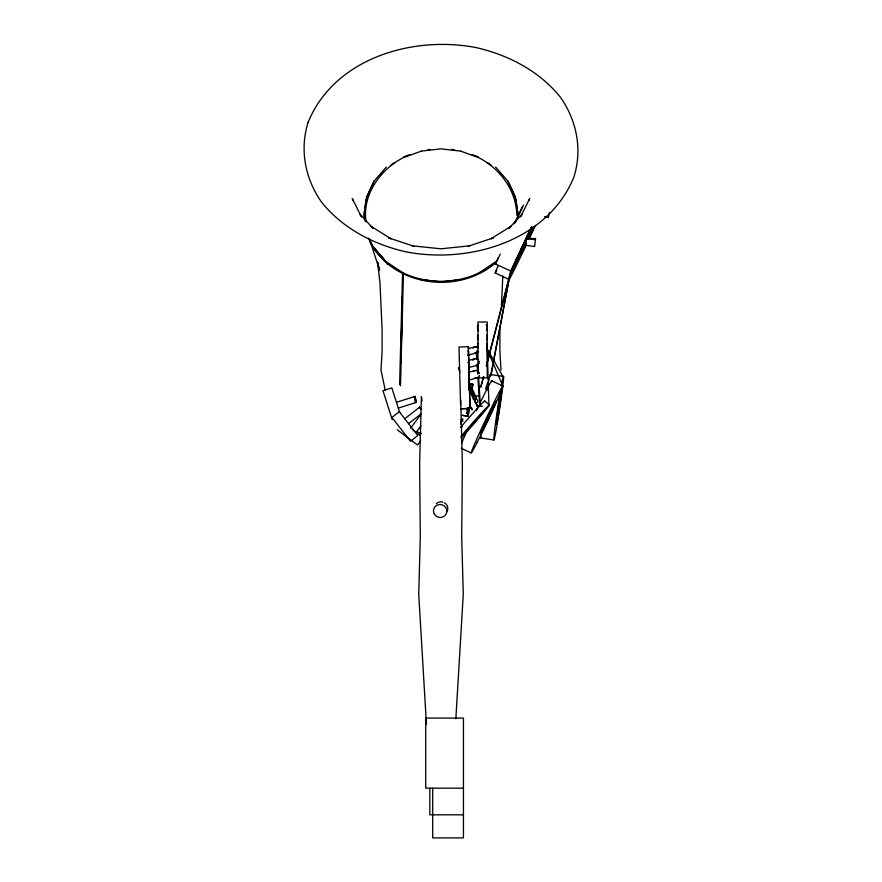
<?xml version="1.0" encoding="UTF-8"?>
<svg xmlns="http://www.w3.org/2000/svg" width="882" height="882" viewBox="0 0 882 882"><rect width="100%" height="100%" fill="white"/><g stroke="black" fill="none" stroke-linecap="round" stroke-linejoin="round"><path stroke-width="1.32" d="M501.417 306.142L502.828 275.934M399.612 384.629L402.589 272.725L386.68 262.009M400.483 385.754L403.482 272.483L402.589 272.725M455.851 718.808L463.271 594.391L461.694 536.873L462.377 464.219L460.724 399.778M471.264 392.446L471.462 389.194L470.591 393.14M486.511 365.832L510.998 271.16L495.452 263.983L498.209 257.842M486.258 365.898L510.766 271.061L522.133 246.673M467.339 407.914L466.832 413.636L467.008 413.096M468.287 408.057L467.78 413.79L468.651 409.843M520.612 250.334L526.311 238.504L535.539 238.504L534.635 246.508L525.407 245.273L524.933 246.111L525.749 244.171M468.54 407.892L468.055 412.423L468.915 407.958M469.433 407.638L468.177 416.095L462.058 415.334L467.978 416.205L469.224 407.76M472.884 384.287L471.936 389.425L472.884 384.287L469.334 383.758M364.365 210.919L364.167 217.656M364.773 208.218L366.184 198.781M490.59 375.964L509.068 279.374L491.153 374.707M470.029 390.935L470.569 389.337M549.497 212.496L548.35 217.556L544.492 216.685M483.501 376.57L480.745 387.231L483.755 376.504M485.574 389.16L487.636 382.667M529.024 200.479L529.729 198.461L521.163 215.737M534.183 226.85L528.704 238.79M525.937 243.344L521.008 254.446L525.87 244.766M528.902 237.997L531.063 233.146L528.682 237.897M521.747 247.831L523.037 245.075M523.566 204.988L515.165 222.793M523.588 243.895L529.134 232.407M529.134 232.286L530.225 230.081M366.394 197.425L374.111 181.086L386.382 167.062M522.717 245.439L531.14 227.644M527.877 234.943L526.058 238.824L527.877 235.075M530.402 229.882L531.835 226.828M514.228 223.808L522.111 207.215M526.686 238.008L531.537 227.765M530.699 228.846L531.637 226.861M528.66 233.146L530.192 229.926M528.505 233.741L510.744 271.226M528.197 238.548L533.93 226.729M529.729 231.04L530.225 229.993M500.237 254.148L495.452 263.983M525.915 244.248L525.407 245.273L526.311 238.504L535.539 239.739M520.556 216.972L522.078 214.139L509.057 228.195M410.571 428.145L420.968 414.331M416.106 432.312L420.901 425.94M420.681 440.757L417.484 445.013L410.196 439.523M380.462 174.978L383.086 171.99M374.111 181.086L366.791 196.94L364.178 214.381L365.181 221.084M421.32 408.95L419.634 407.175L419.204 407.605M419.634 407.175L404.761 418.763M509.311 228.063L510.854 226.619M408.542 423.625L421.155 413.834M391.134 164.923L394.552 162.63M479.411 272.725L495.32 262.009M496.004 261.855C465.299 287.863 416.701 287.863 385.996 261.855L373.031 247.114L370.043 241.646M495.618 262.869C460.58 293.177 400.637 287.697 374.111 248.834M511.637 225.902L490.943 238.79L493.413 237.853L468.133 246.265L469.555 245.835L441 248.812L412.445 245.835L413.867 246.265L388.587 237.853L391.057 238.79L370.363 225.902M461.738 419.81L463.017 419.115L460.647 419.766M460.459 422.048L462.995 420.923L462.014 421.056M403.758 156.82L409.943 154.57M421.364 151.109L403.074 157.757C380.01 169.73 361.841 195.286 366.129 222.01M396.448 402.302L415.113 396.393L416.326 402.368L415.411 402.6L414.474 396.569M398.311 408.101L416.326 402.368M468.364 346.725L469.974 408.487L460.669 408.741L470.051 408.465L468.364 346.725L458.993 347.001L460.558 404.629M468.507 348.544L475.001 346.802M475.949 346.99L476.611 346.802M467.515 355.27L476.622 352.833M468.419 360.506L474.924 358.765M468.904 367.529L476.71 365.435M468.331 372.391L474.836 370.649M468.992 380.054L476.787 377.959M415.113 396.393L416.05 402.424L414.187 396.624M427.715 149.753L430.372 149.444M421.287 151.12L441 148.849L460.713 151.12M461.132 279.506L441 281.832L420.868 279.506M475.486 395.974L479.51 395.974M482.619 406.227L477.261 406.227L476.291 403.063M463.436 788.177L425.708 788.177L425.708 718.08L463.436 718.08L463.436 837.9L432.698 837.9L432.698 788.177M463.436 814.814L429.821 814.814L429.821 788.177M451.628 149.444L454.285 149.753M469.125 383.868L472.686 384.398M490.348 374.486L503.512 376.471M480.745 437.979L493.909 439.975M472.057 154.57L478.242 156.82M460.636 151.109L478.926 157.757C500.425 168.947 516.378 190.688 516.863 215.384M417.616 432.092L421.375 433.459M495.32 272.99L509.212 279.55M491.748 380.792L502.85 386.051L486.599 347.927A4.84 4.84 0 0 0 486.599 343.087M461.352 448.31L471.22 452.984M487.448 162.63L490.866 164.923M412.412 429.534L420.284 435.465M397.242 429.766L409.766 439.203M388.036 264.688L374.343 249.474L369.404 239.011M484.758 400.891L489.378 404.937M371.146 226.619L372.689 228.063M421.155 409.105L419.468 407.33L420.99 409.281M372.943 228.195L359.922 214.139L361.444 216.972M495.618 167.062L507.889 181.086L515.606 197.425M507.889 181.086L515.209 196.94L517.822 214.381M383.791 259.892L376.14 251.249L374.982 248.845M498.914 171.99L501.538 174.978M374.464 248.062L377.959 252.054M379.701 254.038L384.056 259.021M486.599 347.927L503.611 377.595M469.533 404.992L472.256 409.854L471.418 407.55M360.837 215.737L352.271 198.461L352.976 200.479M471.032 391.156L473.645 396.029L471.683 391.354M468.893 387.43L477.812 407.241L468.871 389.326M468.717 387.209L473.855 398.598L469.323 389.59M468.904 382.821L470.668 386.184L468.629 381.487M468.871 385.379L470.779 389.392M368.489 238.184L371.355 244.248M469.125 387.132L470.084 389.171M460.724 422.886L462.157 426.833M399.711 412.5L391.828 387.893L382.964 390.726L392.203 419.567M369.657 239.441L379.58 270.289L377.728 262.274M385.225 390.12L381.002 370.087L382.104 351.356L382.104 329.548L379.966 282.747L377.573 262.296M515.816 198.781L517.227 208.218M517.635 210.919L518.241 214.965M422.081 401.012L421.409 396.569L419.623 464.219L420.306 536.873L418.73 594.391L426.447 724.287M476.875 350.86L477.394 358.963M477.735 364.365L478.176 371.113M478.518 376.515L480.436 406.227L479.764 406.404L477.934 377.904L487.25 377.904L487.25 322.029L477.934 322.029L477.934 373.814M476.291 352.359L476.721 359.084M477.074 364.464L477.669 373.869M500.998 370.087L499.896 351.356L499.896 329.548M487.085 344.256L488.959 405.731M468.684 375.203A3.782 3.782 0 0 1 468.684 378.984M467.857 362.447A3.451 3.451 0 0 1 468.75 365.787M468.11 351.047A3.12 3.12 0 0 1 468.11 354.167M478.518 351.378A3.12 3.12 0 0 1 475.001 352.833M473.105 348.258A3.12 3.12 0 0 1 478.518 348.258M479.147 361.212A3.451 3.451 0 0 1 478.805 363.825M478.253 364.542A3.451 3.451 0 0 1 475.817 365.556M472.818 360.374A3.451 3.451 0 0 1 478.253 359.658M479.466 375.291A3.782 3.782 0 0 1 474.836 377.959M473.138 371.631A3.782 3.782 0 0 1 478.485 371.631M479.091 372.413A3.782 3.782 0 0 1 479.466 373.329M486.191 324.62A4.917 4.917 0 0 1 486.412 330.596M478.617 330.882A4.917 4.917 0 0 1 478.397 324.907M486.599 335.105A4.84 4.84 0 0 1 486.599 339.956M478.209 339.956A4.84 4.84 0 0 1 478.209 335.105M478.209 347.927A4.84 4.84 0 0 1 478.209 343.087M501.384 385.666A32.116 1.025 -81.4 0 1 501.307 397.506A32.116 1.025 -81.4 0 1 493.832 439.842A32.116 1.025 -81.4 0 1 500.237 392.214M460.933 436.524A25.611 0.783 -48.8 0 1 484.549 409.656A25.611 0.783 -48.8 0 1 484.604 411.255A25.611 0.783 -48.8 0 1 460.988 438.178M436.414 503.6A6.703 6.461 20 0 1 442.863 502.067M444.484 502.751A6.703 6.461 20 0 1 446.92 511.67M459.897 371.906A17.883 0.562 64.8 0 1 459.533 369.635M469.092 382.038A17.883 0.562 64.8 0 1 476.379 398.763A17.883 0.562 64.8 0 1 468.893 384.243M496.753 270.41A44.949 0.783 -64.7 0 1 498.154 265.714M535.517 225.329A44.949 0.783 -64.7 0 1 529.564 238.063M526.212 245.141A44.949 0.783 -64.7 0 1 508.969 279.77A44.949 0.783 -64.7 0 1 526.223 241.459M527.337 239.088A44.949 0.783 -64.7 0 1 532.882 227.424M475.111 399.138A2.051 2.051 0 0 1 477.724 400.77A2.051 2.051 0 0 1 475.773 403.151M474.108 399.292A2.051 2.051 0 0 1 474.946 402.071M473.083 399.05A2.051 2.051 0 0 1 473.612 399.105M481.175 436.943A32.116 1.025 -81.4 0 1 480.767 434.936M487.073 390.219A32.116 1.025 -81.4 0 1 490.447 375.6M461.529 443.37A37.022 1.158 -64.7 0 1 466.798 431.221M476.302 410.78A37.022 1.158 -64.7 0 1 478.661 405.863M480.966 401.123A37.022 1.158 -64.7 0 1 491.572 381.862M480.436 405.07A25.611 0.783 -48.8 0 1 484.339 401.674M460.481 427.516A25.611 0.783 -48.8 0 1 479.4 406.172M402.269 296.826L400.924 363.406L402.269 296.826M308.105 122.377C299.417 149.83 305.26 179.278 321.842 202.518C342.9 228.482 373.218 244.226 405.389 251.734C468.992 264.247 547.711 241.315 573.895 177.05C582.583 149.598 576.74 120.15 560.158 96.91C539.1 70.946 508.782 55.202 476.611 47.694C413.008 35.181 334.289 58.113 308.105 122.377M530.942 228.526L530.622 229.243L530.942 228.526M463.546 434.352L480.866 414.738L463.546 434.352M399.281 411.707L391.928 417.418L410.45 441.265L417.803 435.543L399.281 411.707M476.853 442.985A37.022 1.158 -64.7 0 0 502.674 387.121A37.022 1.158 -64.7 0 0 481.583 428.443A37.022 1.158 -64.7 0 0 476.853 442.985M434.374 514.118A6.703 6.461 20 0 0 445.939 514.371A6.703 6.461 20 0 0 440.162 504.504A6.703 6.461 20 0 0 434.374 514.118M483.623 428.917A18.434 0.573 -64.7 0 0 496.224 401.531A18.434 0.573 -64.7 0 0 485.276 423.139A18.434 0.573 -64.7 0 0 483.623 428.917M498.065 416.315A17.42 0.551 -81.4 0 0 501.748 389.26A17.42 0.551 -81.4 0 0 497.492 413.647A17.42 0.551 -81.4 0 0 498.065 416.315"/></g></svg>
